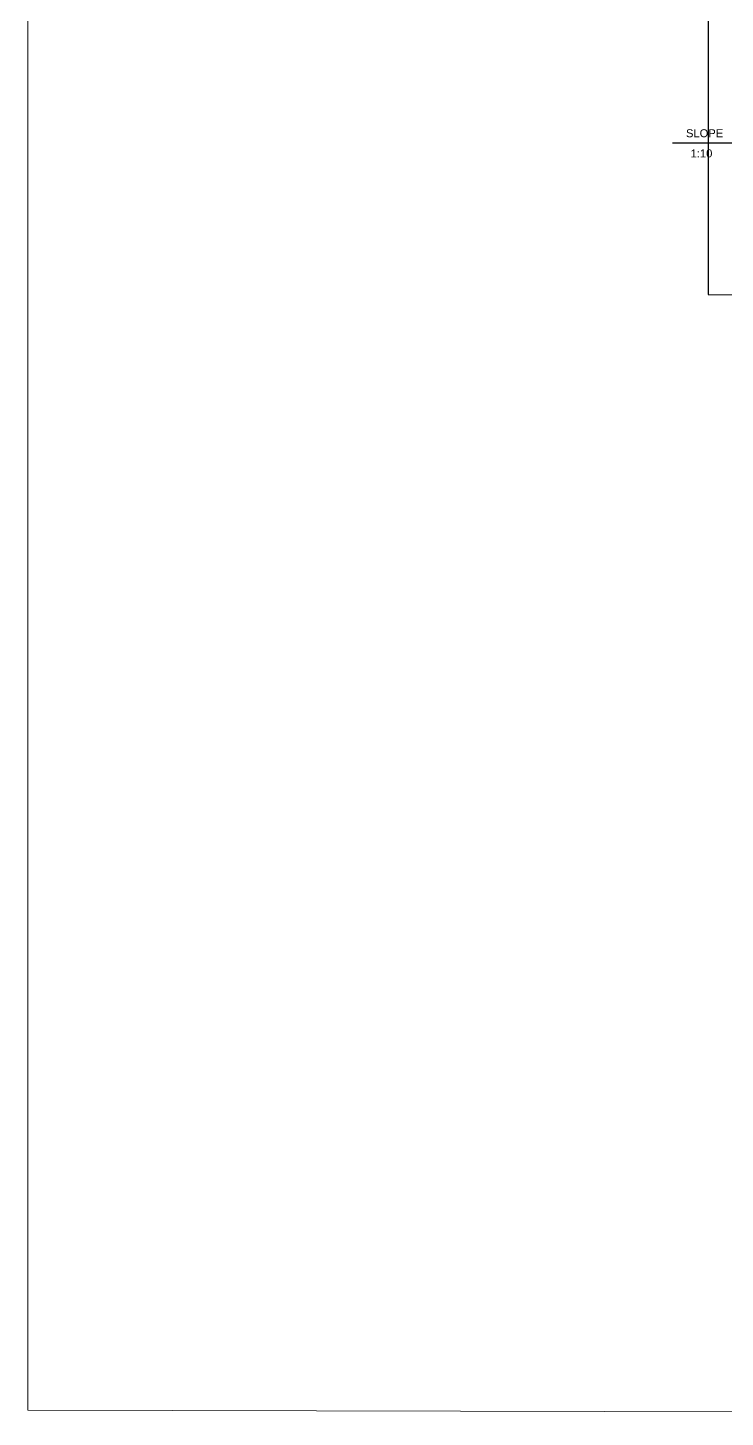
# Model space of a CAD drawing. Header units: millimetres. Extents: x -1932176 to 78768, y -1967 to 1266654.
# Drawn here: x -1742339 to -1732304, y 1209389 to 1229378 of the extents above; entities that cross this region are included whole.
import ezdxf

# ---------------------------------------------------------------- set-up
doc = ezdxf.new("R2010")
doc.units = ezdxf.units.MM
doc.layers.add('SHEET', color=7, linetype='Continuous', lineweight=13)
doc.styles.get("Standard").update_dxf_attribs({"font": 'arial.ttf'})

msp = doc.modelspace()

# ---------------------------------------------------------------- linework, layer by layer
at = {"transparency": 16777216}
for p, q in [((-1732550.92923, 1235770.09), (-1732550.92923, 1225540.69589)), ((-1732550.92923, 1225540.69589), (-1731549.01582, 1225536.72103))]:
    msp.add_line(p, q, dxfattribs=at)
msp.add_line((-1733061.28969, 1227720.74024), (-1732036.39132, 1227720.74024))
at = {"layer": 'SHEET'}
msp.add_lwpolyline([(-1742339.30397, 1239728.89177), (-1698747.67319, 1239627.08902), (-1698747.67319, 1209389.4195), (-1742339.30397, 1209491.22225)], close=True, dxfattribs=at)

# ---------------------------------------------------------------- texts
for s, p in [('SLOPE', (-1732868.58839, 1227802.75901)), ('1:10', (-1732801.85698, 1227513.44694))]:
    msp.add_text(s, height=115.102653).set_placement(p)

doc.saveas('drawing.dxf')
